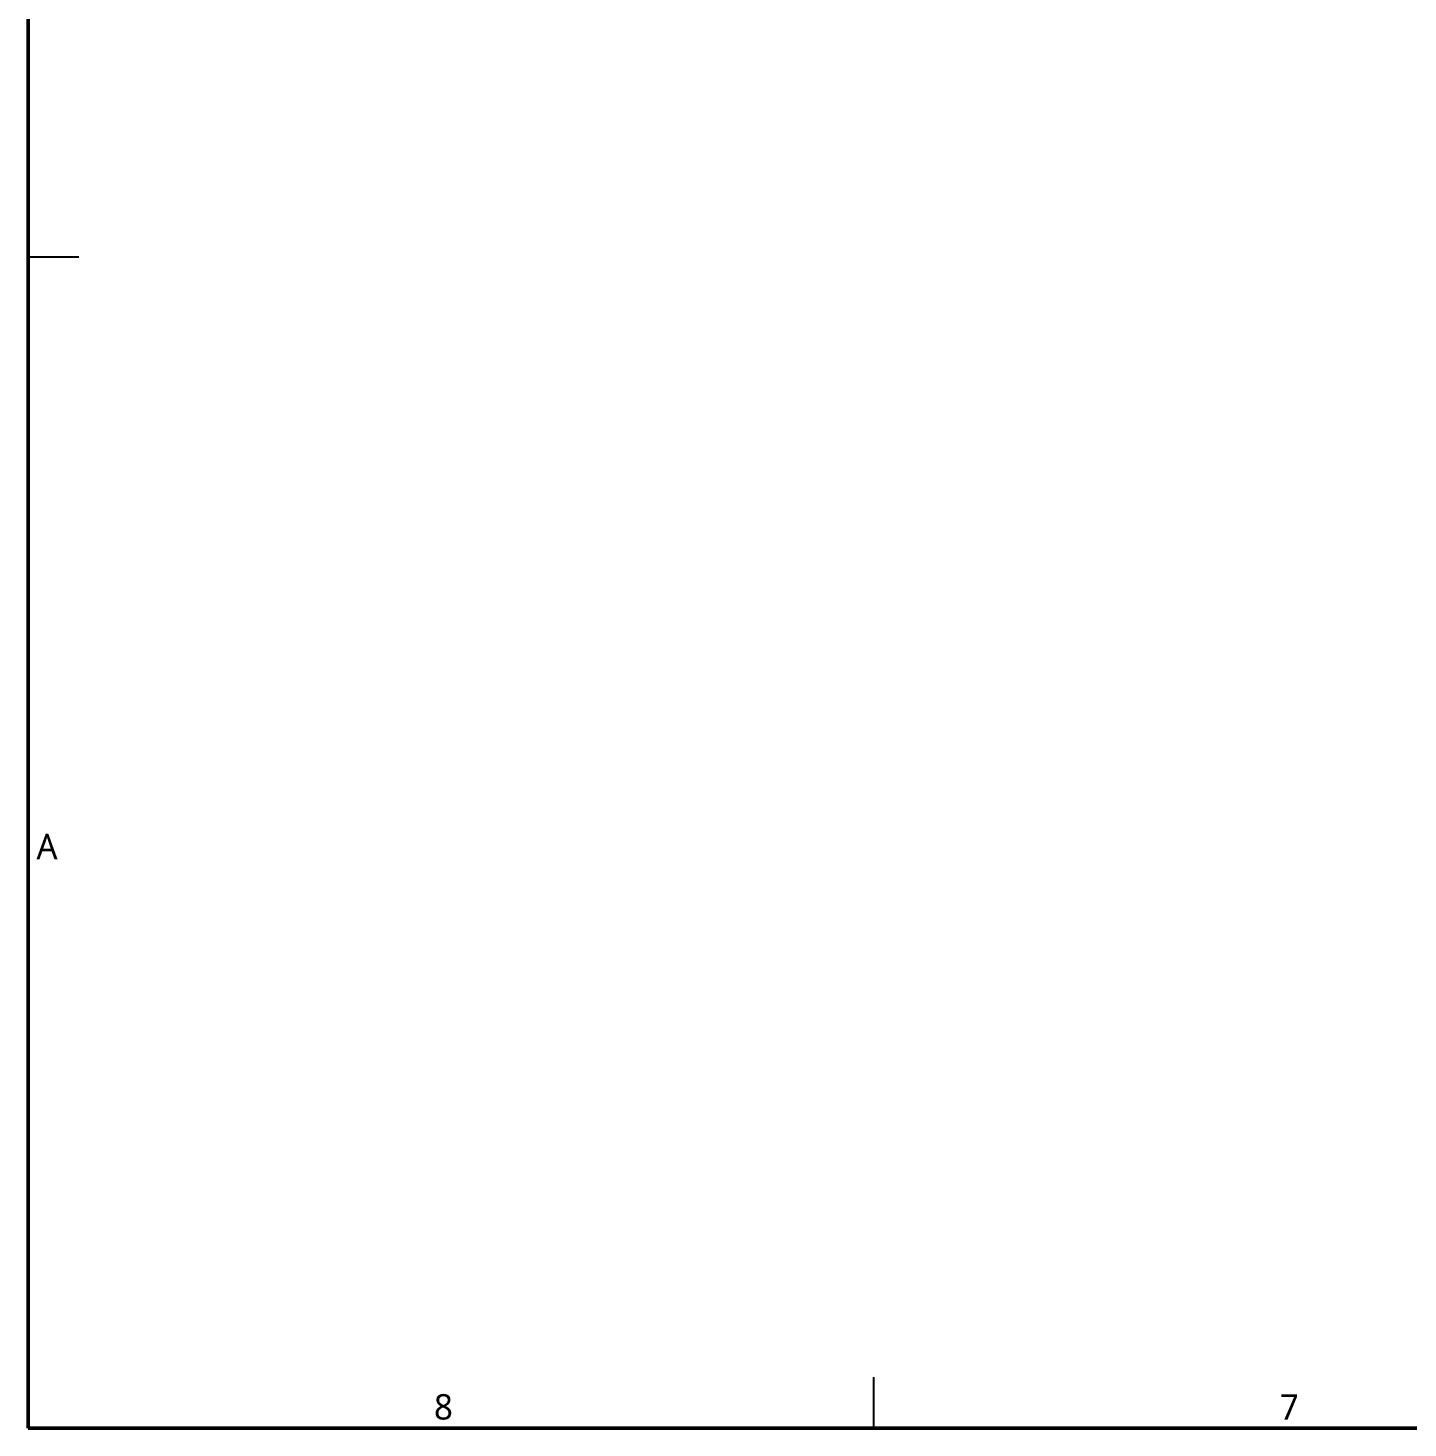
# Model space of a CAD drawing. Header units: metres. Extents: x -6 to 410, y 10 to 287.
# Drawn here: x 10 to 91.6, y 10 to 92.8 of the extents above; entities that cross this region are included whole.
import ezdxf

# ---------------------------------------------------------------- set-up
doc = ezdxf.new("R2010")
doc.units = ezdxf.units.M
doc.layers.add('BORDER', color=7, linetype='Continuous')
doc.styles.add('CHINESE', font='msjh.ttc')

msp = doc.modelspace()

# ---------------------------------------------------------------- linework, layer by layer
at = {"layer": 'BORDER'}
for p, q in [((10, 79.25), (13, 79.25)), ((10, 10), (10, 13)), ((60, 10), (60, 13)), ((10, 10), (13, 10))]:
    msp.add_line(p, q, dxfattribs=at)
at = {"layer": 'BORDER', "lineweight": 50}
msp.add_lwpolyline([(10, 10), (410, 10), (410, 287), (10, 287)], close=True, dxfattribs=at)

# ---------------------------------------------------------------- texts
at = {"layer": 'BORDER', "style": 'CHINESE'}
for s, p in [('A', (10.5, 43.625)), ('8', (34, 10.5)), ('7', (84, 10.5))]:
    msp.add_text(s, height=1.5, dxfattribs=at).set_placement(p)

doc.saveas('drawing.dxf')
